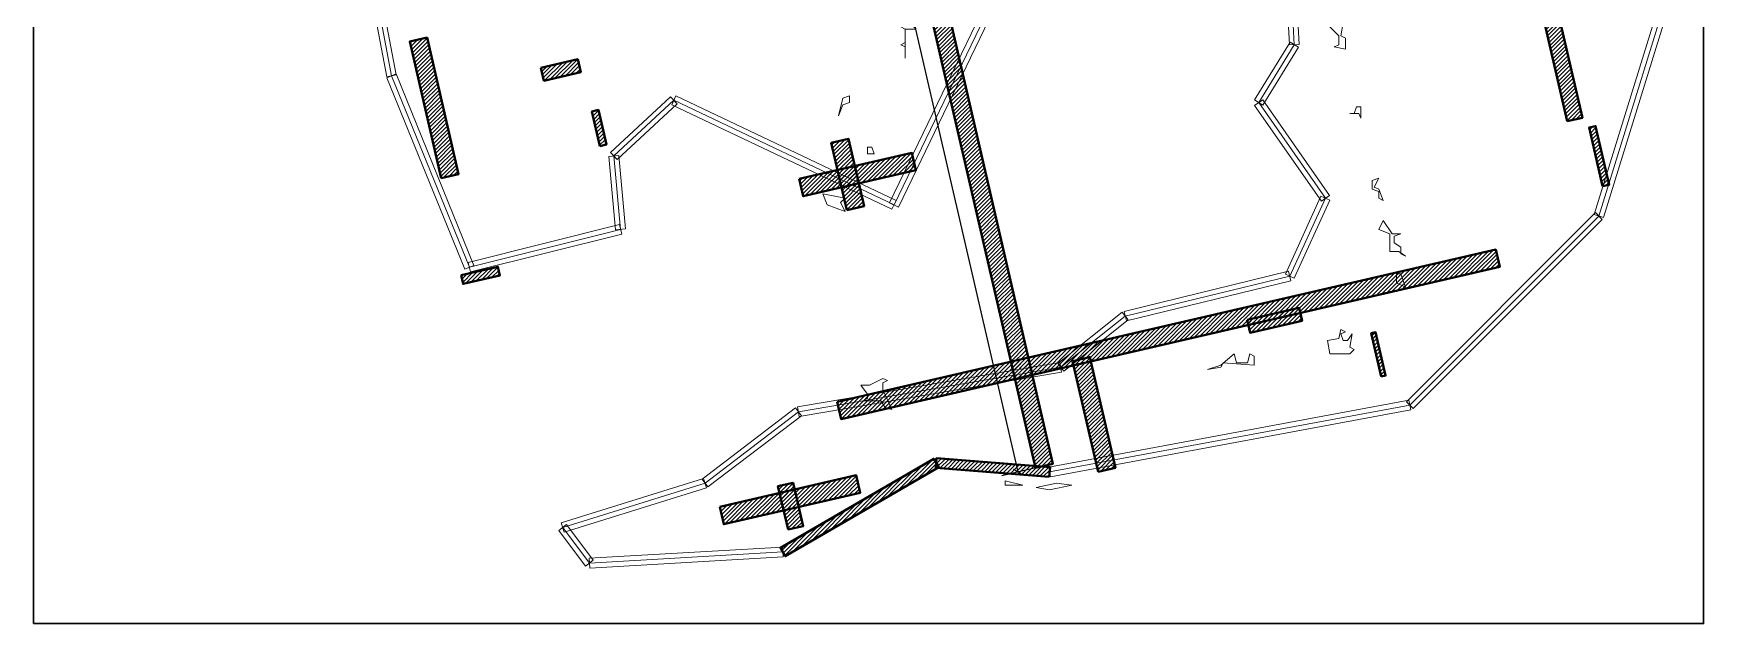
# Model space of a CAD drawing. Header units: metres. Extents: x 0 to 117, y -38 to 25.
# Drawn here: x 39.96 to 77.52, y -36.18 to -22.92 of the extents above; entities that cross this region are included whole.
import ezdxf

# ---------------------------------------------------------------- set-up
doc = ezdxf.new("R2010")
doc.units = ezdxf.units.M
for name, color, linetype, lineweight in [('A-ANNO-DIMS', 3, 'Continuous', 18), ('A-ANNO-TTLB', 7, 'Continuous', 35), ('A-FURN', 8, 'Continuous', 13), ('A-GLAZ', 4, 'Continuous', 13), ('A-WALL', 7, 'Continuous', 60), ('A-WALL-PATT', 8, 'Continuous', 13)]:
    doc.layers.add(name, color=color, linetype=linetype, lineweight=lineweight)
doc.styles.add('OpenSansCondensed-Light', font='OpenSansCondensed-Light.ttf')
doc.dimstyles.new('EZDXF', dxfattribs={"dimtxt": 0.25, "dimasz": 0.175, "dimexe": 0.375, "dimexo": 0.125, "dimgap": 0.1, "dimtad": 1, "dimlfac": 100, "dimzin": 12, "dimdsep": 46, "dimtxsty": 'OpenSansCondensed-Light', "dimblk": 'ARCHTICK', "dimcen": 2.5, "dimazin": 3, "dimtfac": 0.5, "dimtmove": 2, "dimatfit": 3})

# ---------------------------------------------------------------- blocks, each defined once
blk = doc.blocks.new('_ARCHTICK')
at = {"color": 0, "linetype": 'BYBLOCK', "const_width": 0.15}
blk.add_lwpolyline([(-0.5, -0.5), (0.5, 0.5)], dxfattribs=at)

msp = doc.modelspace()

# ---------------------------------------------------------------- hatches: boundary and pattern name
at = {"layer": 'A-WALL-PATT'}
h = msp.add_hatch(dxfattribs=at)
h.set_pattern_fill('ANSI31', scale=0.02)
h.paths.add_polyline_path([(62.4892, -32.6862), (55.2172, -1.1879), (55.607, -1.0979), (62.8789, -32.5962)])
h = msp.add_hatch(dxfattribs=at)
h.set_pattern_fill('ANSI31', scale=0.02)
h.paths.add_polyline_path([(74.4498, -24.896), (73.7862, -22.0216), (74.1272, -21.9429), (74.7908, -24.8173)])
h = msp.add_hatch(dxfattribs=at)
h.set_pattern_fill('ANSI31', scale=0.02)
h.paths.add_polyline_path([(49.1305, -26.1744), (48.4219, -23.1051), (48.8116, -23.0151), (49.5202, -26.0844)])
h = msp.add_hatch(dxfattribs=at)
h.set_pattern_fill('ANSI31', scale=0.02)
h.paths.add_polyline_path([(51.3709, -23.6923), (52.1991, -23.5011), (52.2666, -23.7934), (51.4384, -23.9846)])
h = msp.add_hatch(dxfattribs=at)
h.set_pattern_fill('ANSI31', scale=0.02)
h.paths.add_polyline_path([(52.6958, -25.4539), (52.5158, -24.6744), (52.662, -24.6407), (52.8419, -25.4202)])
h = msp.add_hatch(dxfattribs=at)
h.set_pattern_fill('ANSI31', scale=0.02)
h.paths.add_polyline_path([(75.2459, -26.3543), (74.9422, -25.0389), (75.0884, -25.0052), (75.3921, -26.3206)])
h = msp.add_hatch(dxfattribs=at)
h.set_pattern_fill('ANSI31', scale=0.02)
h.paths.add_polyline_path([(58.2476, -26.8919), (57.899, -25.3816), (58.2887, -25.2916), (58.6374, -26.8019)])
h = msp.add_hatch(dxfattribs=at)
h.set_pattern_fill('ANSI31', scale=0.02)
h.paths.add_polyline_path([(57.1817, -26.1902), (59.7151, -25.6053), (59.8051, -25.9951), (57.2717, -26.5799)])
h = msp.add_hatch(dxfattribs=at)
h.set_pattern_fill('ANSI31', scale=0.02)
h.paths.add_polyline_path([(58.0305, -31.2001), (72.8409, -27.7809), (72.9309, -28.1706), (58.1205, -31.5899)])
h = msp.add_hatch(dxfattribs=at)
h.set_pattern_fill('ANSI31', scale=0.02)
h.paths.add_polyline_path([(49.5741, -28.3565), (50.4023, -28.1653), (50.4473, -28.3602), (49.6191, -28.5514)])
h = msp.add_hatch(dxfattribs=at)
h.set_pattern_fill('ANSI31', scale=0.02)
h.paths.add_polyline_path([(67.2519, -29.3558), (68.4212, -29.0859), (68.4887, -29.3782), (67.3194, -29.6481)])
h = msp.add_hatch(dxfattribs=at)
h.set_pattern_fill('ANSI31', scale=0.02)
h.paths.add_polyline_path([(70.2668, -30.6341), (70.0418, -29.6597), (70.1392, -29.6372), (70.3642, -30.6116)])
h = msp.add_hatch(dxfattribs=at)
h.set_pattern_fill('ANSI31', scale=0.02)
h.paths.add_polyline_path([(63.8996, -32.7711), (63.3259, -30.2865), (63.7157, -30.1965), (64.2893, -32.6812)])
h = msp.add_hatch(dxfattribs=at)
h.set_pattern_fill('ANSI31', scale=0.02)
h.paths.add_polyline_path([(60.3163, -32.6702), (56.8663, -34.6702), (56.756, -34.4798), (60.206, -32.4798)])
h = msp.add_hatch(dxfattribs=at)
h.set_pattern_fill('ANSI31', scale=0.02)
h.paths.add_polyline_path([(62.8025, -32.8847), (60.2525, -32.6847), (60.2697, -32.4653), (62.8197, -32.6653)])
h = msp.add_hatch(dxfattribs=at)
h.set_pattern_fill('ANSI31', scale=0.02)
h.paths.add_polyline_path([(55.3939, -33.5608), (58.4632, -32.8522), (58.5532, -33.242), (55.4839, -33.9506)])
h = msp.add_hatch(dxfattribs=at)
h.set_pattern_fill('ANSI31', scale=0.02)
h.paths.add_polyline_path([(56.927, -34.073), (56.7021, -33.0986), (57.0431, -33.0199), (57.2681, -33.9942)])

# ---------------------------------------------------------------- linework, layer by layer
at = {"layer": 'A-ANNO-TTLB'}
msp.add_lwpolyline([(39.9582, -36.1835), (77.5162, -36.1835), (77.5162, 22.9708), (39.9582, 22.9708)], close=True, dxfattribs=at)
at = {"layer": 'A-FURN'}
for points in [[(59.5611, -23.475), (59.5611, -23.225), (59.4611, -23.175), (59.5611, -23.125), (59.5611, -22.825), (59.4611, -22.775), (59.6111, -22.625), (59.8111, -22.825), (59.5611, -22.825)], [(58.0611, -24.775), (58.1611, -24.375), (58.3111, -24.325), (58.3111, -24.475), (58.1611, -24.525)], [(69.8111, -24.575), (69.8111, -24.825), (69.7611, -24.725), (69.5611, -24.725), (69.6611, -24.725), (69.7111, -24.575)], [(58.7111, -25.625), (58.7111, -25.475), (58.8111, -25.475), (58.8611, -25.625)], [(70.3111, -26.675), (70.2111, -26.625), (70.2111, -26.475), (70.0611, -26.425), (70.0611, -26.225), (70.2111, -26.175), (70.1111, -26.375), (70.2111, -26.425)], [(58.2111, -26.925), (57.8111, -26.775), (57.7111, -26.525), (58.2111, -26.625), (58.1111, -26.725)], [(70.8111, -27.925), (70.6611, -27.825), (70.4611, -27.825), (70.4611, -27.425), (70.2111, -27.325), (70.3111, -27.125), (70.5111, -27.425), (70.7111, -27.425), (70.5611, -27.475), (70.5611, -27.625), (70.7111, -27.725), (70.7111, -27.875)], [(70.8111, -28.625), (70.6111, -28.525), (70.6111, -28.325), (70.7111, -28.325)], [(69.1111, -30.125), (69.0611, -29.825), (69.3111, -29.775), (69.3611, -29.575), (69.4611, -29.625), (69.3611, -29.675), (69.4111, -29.825), (69.5111, -29.825), (69.6111, -29.675), (69.5611, -29.975), (69.6611, -30.025), (69.5611, -30.125)], [(66.3611, -30.475), (66.6611, -30.375), (66.9611, -30.125), (67.0111, -30.325), (67.2611, -30.325), (67.3111, -30.125), (67.4111, -30.175), (67.4111, -30.375), (66.7111, -30.325), (66.6611, -30.425)], [(59.2611, -31.375), (59.1111, -31.325), (59.0111, -31.175), (58.6111, -31.175), (58.7111, -31.125), (58.7111, -31.025), (58.5611, -30.825), (58.7611, -30.825), (59.0611, -30.675), (59.1611, -30.725), (59.0611, -30.775), (59.0611, -30.925)], [(62.2111, -33.075), (61.8111, -33.075), (61.8111, -32.975)], [(62.5111, -33.125), (62.9611, -33.025), (63.3111, -33.075), (62.8111, -33.175)]]:
    msp.add_lwpolyline(points, close=True, dxfattribs=at)
msp.add_lwpolyline([(69.4111, -22.675), (69.3611, -22.975), (69.4611, -23.025), (69.4611, -23.275), (69.2111, -23.225), (69.3111, -23.175), (69.3111, -22.975), (69.1111, -22.775)], dxfattribs=at)
at = {"layer": 'A-GLAZ'}
for p, q in [((48.0111, -23.875), (46.8111, -17.575)), ((62.7611, -19.625), (59.3111, -26.775)), ((68.3111, -23.175), (68.1611, -20.425)), ((76.5111, -22.675), (75.1611, -27.025)), ((67.5111, -24.475), (68.3111, -23.175)), ((49.7611, -28.175), (48.0111, -23.875)), ((54.3611, -24.425), (53.0111, -25.675)), ((59.3111, -26.775), (54.3611, -24.425)), ((69.0111, -26.625), (67.5111, -24.475)), ((53.0111, -25.675), (53.1611, -27.325)), ((68.2111, -28.375), (69.0111, -26.625)), ((75.1611, -27.025), (70.9111, -31.275)), ((53.1611, -27.325), (49.7611, -28.175)), ((64.5111, -29.275), (68.2111, -28.375)), ((63.0611, -30.425), (64.5111, -29.275)), ((57.1611, -31.425), (63.0611, -30.425)), ((55.0611, -33.025), (57.1611, -31.425)), ((70.9111, -31.275), (62.8111, -32.775)), ((51.8611, -34.025), (55.0611, -33.025)), ((52.4611, -34.825), (51.8611, -34.025)), ((56.8111, -34.575), (52.4611, -34.825))]:
    msp.add_line(p, q, dxfattribs=at)
for points in [[(47.9031, -23.8956), (46.7031, -17.5956), (46.9192, -17.5544), (48.1192, -23.8544)], [(62.8602, -19.6728), (59.4102, -26.8228), (59.2121, -26.7272), (62.6621, -19.5772)], [(68.2013, -23.181), (68.0513, -20.431), (68.271, -20.419), (68.421, -23.169)], [(76.6162, -22.7076), (75.2662, -27.0576), (75.0561, -26.9924), (76.4061, -22.6424)], [(67.4175, -24.4173), (68.2175, -23.1173), (68.4048, -23.2326), (67.6048, -24.5326)], [(49.6593, -28.2165), (47.9093, -23.9165), (48.113, -23.8335), (49.863, -28.1335)], [(54.4359, -24.5057), (53.0859, -25.7557), (52.9364, -25.5943), (54.2864, -24.3443)], [(59.264, -26.8744), (54.314, -24.5244), (54.4083, -24.3256), (59.3583, -26.6756)], [(68.9209, -26.6879), (67.4209, -24.5379), (67.6013, -24.4121), (69.1013, -26.5621)], [(53.1207, -25.665), (53.2707, -27.315), (53.0516, -27.335), (52.9016, -25.685)], [(68.1111, -28.3293), (68.9111, -26.5793), (69.1112, -26.6707), (68.3112, -28.4207)], [(75.2389, -27.1028), (70.9889, -31.3528), (70.8334, -31.1972), (75.0834, -26.9472)], [(53.1878, -27.4317), (49.7878, -28.2817), (49.7345, -28.0683), (53.1345, -27.2183)], [(64.4851, -29.1681), (68.1851, -28.2681), (68.2371, -28.4819), (64.5371, -29.3819)], [(62.9928, -30.3388), (64.4428, -29.1888), (64.5795, -29.3612), (63.1295, -30.5112)], [(57.1428, -31.3165), (63.0428, -30.3165), (63.0795, -30.5334), (57.1795, -31.5334)], [(70.9312, -31.3832), (62.8312, -32.8832), (62.7911, -32.6668), (70.8911, -31.1668)], [(54.9945, -32.9375), (57.0945, -31.3375), (57.2278, -31.5125), (55.1278, -33.1125)], [(51.8283, -33.92), (55.0283, -32.92), (55.0939, -33.13), (51.8939, -34.13)], [(52.3731, -34.891), (51.7731, -34.091), (51.9491, -33.959), (52.5491, -34.759)], [(56.8174, -34.6848), (52.4674, -34.9348), (52.4548, -34.7152), (56.8048, -34.4652)]]:
    msp.add_lwpolyline(points, close=True, dxfattribs=at)
at = {"layer": 'A-WALL'}
for points in [[(62.4892, -32.6862), (55.2172, -1.1879), (55.607, -1.0979), (62.8789, -32.5962)], [(74.4498, -24.896), (73.7862, -22.0216), (74.1272, -21.9429), (74.7908, -24.8173)], [(49.1305, -26.1744), (48.4219, -23.1051), (48.8116, -23.0151), (49.5202, -26.0844)], [(51.3709, -23.6923), (52.1991, -23.5011), (52.2666, -23.7934), (51.4384, -23.9846)], [(52.6958, -25.4539), (52.5158, -24.6744), (52.662, -24.6407), (52.8419, -25.4202)], [(75.2459, -26.3543), (74.9422, -25.0389), (75.0884, -25.0052), (75.3921, -26.3206)], [(58.2476, -26.8919), (57.899, -25.3816), (58.2887, -25.2916), (58.6374, -26.8019)], [(57.1817, -26.1902), (59.7151, -25.6053), (59.8051, -25.9951), (57.2717, -26.5799)], [(58.0305, -31.2001), (72.8409, -27.7809), (72.9309, -28.1706), (58.1205, -31.5899)], [(49.5741, -28.3565), (50.4023, -28.1653), (50.4473, -28.3602), (49.6191, -28.5514)], [(67.2519, -29.3558), (68.4212, -29.0859), (68.4887, -29.3782), (67.3194, -29.6481)], [(70.2668, -30.6341), (70.0418, -29.6597), (70.1392, -29.6372), (70.3642, -30.6116)], [(63.8996, -32.7711), (63.3259, -30.2865), (63.7157, -30.1965), (64.2893, -32.6812)], [(60.3163, -32.6702), (56.8663, -34.6702), (56.756, -34.4798), (60.206, -32.4798)], [(62.8025, -32.8847), (60.2525, -32.6847), (60.2697, -32.4653), (62.8197, -32.6653)], [(55.3939, -33.5608), (58.4632, -32.8522), (58.5532, -33.242), (55.4839, -33.9506)], [(56.927, -34.073), (56.7021, -33.0986), (57.0431, -33.0199), (57.2681, -33.9942)]]:
    msp.add_lwpolyline(points, close=True, dxfattribs=at)

# ---------------------------------------------------------------- dimensions: what is measured, and where the dimension line sits
at = {"layer": 'A-ANNO-DIMS'}
msp.add_linear_dim(base=(62.0994, -32.7762), p1=(62.6841, -32.6412), p2=(55.4121, -1.1429), angle=103, dimstyle='EZDXF', override={"dimtxt": 0.18, "dimdec": 0, "dimlfac": 1000}, dxfattribs=at).render()

doc.saveas('drawing.dxf')
